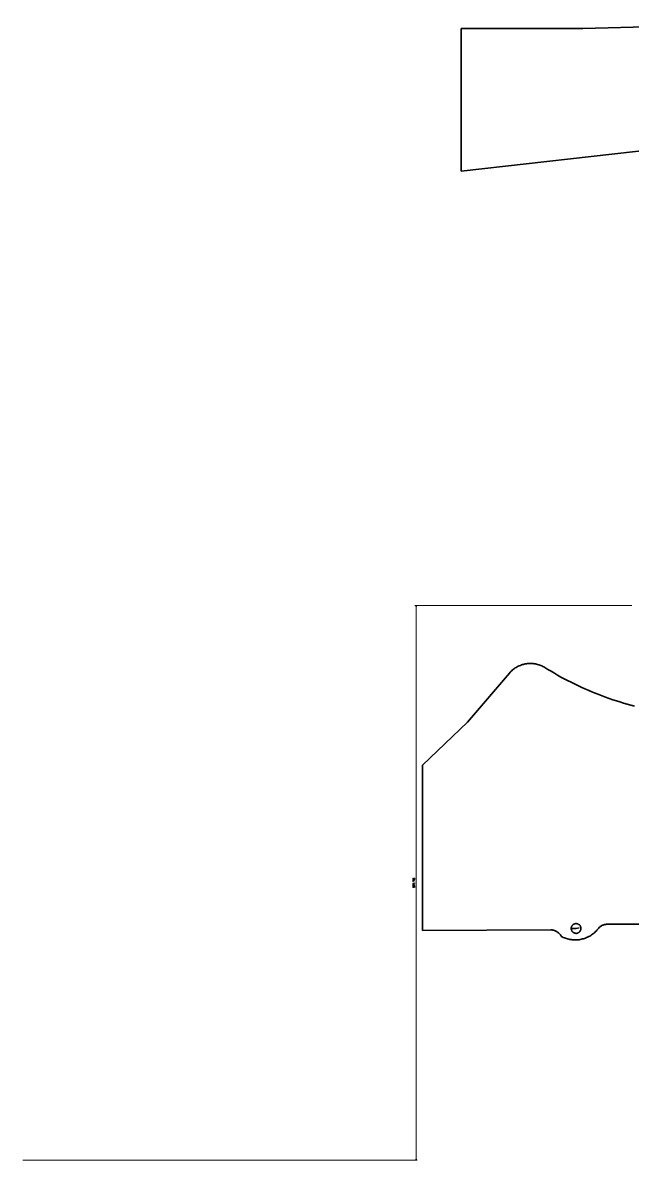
# Model space of a CAD drawing. Extents: x -1214 to 1704, y -782 to 1264.
# Drawn here: x -1214 to -148, y -782 to 1210 of the extents above; entities that cross this region are included whole.
import ezdxf

# ---------------------------------------------------------------- set-up
doc = ezdxf.new("R2010")
doc.units = 0

msp = doc.modelspace()

# ---------------------------------------------------------------- linework, layer by layer
at = {"color": 4, "lineweight": 35}
for p, q in [((-234.6, 1200.3), (-447.3, 1200.3)), ((-447.3, 1200.3), (-447.3, 950.3)), ((141.8, 1210.3), (-234.6, 1200.3)), ((-447.3, 950.3), (-105.9, 989)), ((-352.6, 80.4), (-354.2, 79.3)), ((-350.9, 81.4), (-352.6, 80.4)), ((-349.2, 82.4), (-350.9, 81.4)), ((-347.4, 83.3), (-349.2, 82.4)), ((-345.6, 84.2), (-347.4, 83.3)), ((-343.8, 84.9), (-345.6, 84.2)), ((-341.9, 85.6), (-343.8, 84.9)), ((-340, 86.2), (-341.9, 85.6)), ((-338.1, 86.7), (-340, 86.2)), ((-337.1, 87), (-338.1, 86.7)), ((-335.2, 87.4), (-337.1, 87)), ((-333.2, 87.7), (-335.2, 87.4)), ((-331.2, 88), (-333.2, 87.7)), ((-329.3, 88.2), (-331.2, 88)), ((-327.3, 88.2), (-329.3, 88.2)), ((-325.3, 88.3), (-327.3, 88.2)), ((-323.3, 88.2), (-325.3, 88.3)), ((-321.3, 88), (-323.3, 88.2)), ((-319.4, 87.8), (-321.3, 88)), ((-317.4, 87.5), (-319.4, 87.8)), ((-315.5, 87.1), (-317.4, 87.5)), ((-313.5, 86.6), (-315.5, 87.1)), ((-311.6, 86), (-313.5, 86.6)), ((-309.8, 85.4), (-311.6, 86)), ((-307.9, 84.7), (-309.8, 85.4)), ((-306.1, 83.9), (-307.9, 84.7)), ((-304.3, 83.1), (-306.1, 83.9)), ((-302.6, 82.1), (-304.3, 83.1)), ((-300.8, 81.1), (-302.6, 82.1)), ((-295.6, 77.9), (-300.8, 81.1)), ((-363, 71.2), (-436.2, -14.3)), ((-361.6, 72.7), (-363, 71.2)), ((-363, 71.2), (-363, 71.2)), ((-360.3, 74.1), (-361.6, 72.7)), ((-358.8, 75.5), (-360.3, 74.1)), ((-357.3, 76.8), (-358.8, 75.5)), ((-355.8, 78.1), (-357.3, 76.8)), ((-354.2, 79.3), (-355.8, 78.1)), ((-290, 74.5), (-295.6, 77.9)), ((-284.3, 71.1), (-290, 74.5)), ((-278.5, 67.8), (-284.3, 71.1)), ((-272.7, 64.5), (-278.5, 67.8)), ((-266.9, 61.4), (-272.7, 64.5)), ((-261, 58.3), (-266.9, 61.4)), ((-255.1, 55.3), (-261, 58.3)), ((-249.1, 52.3), (-255.1, 55.3)), ((-243.2, 49.4), (-249.1, 52.3)), ((-237.2, 46.6), (-243.2, 49.4)), ((-231.1, 43.9), (-237.2, 46.6)), ((-225, 41.2), (-231.1, 43.9)), ((-218.9, 38.6), (-225, 41.2)), ((-212.8, 36.1), (-218.9, 38.6)), ((-206.6, 33.7), (-212.8, 36.1)), ((-200.9, 31.5), (-206.6, 33.7)), ((-194.7, 29.2), (-200.9, 31.5)), ((-188.4, 27), (-194.7, 29.2)), ((-182.1, 24.8), (-188.4, 27)), ((-175.8, 22.8), (-182.1, 24.8)), ((-169.5, 20.8), (-175.8, 22.8)), ((-163.2, 18.8), (-169.5, 20.8)), ((-156.8, 17), (-163.2, 18.8)), ((-150.4, 15.2), (-156.8, 17)), ((-144, 13.5), (-150.4, 15.2)), ((-436.2, -14.3), (-515.3, -89.7)), ((-515.3, -89.7), (-515.3, -379.7)), ((-515.3, -379.7), (-290.6, -378.3)), ((-290.6, -378.3), (-289.3, -378.4)), ((-289.3, -378.4), (-288, -378.5)), ((-254.8, -375.1), (-254.6, -374.2)), ((-254.8, -375.9), (-254.8, -375.1)), ((-253.8, -375.9), (-254.8, -375.9)), ((-254.8, -376.5), (-254.8, -375.9)), ((-254.8, -375.9), (-253.8, -375.9)), ((-254.7, -377.3), (-254.8, -376.5)), ((-254.5, -378.1), (-254.7, -377.3)), ((-254.6, -374.2), (-254.4, -373.4)), ((-254.2, -378.9), (-254.5, -378.1)), ((-254.4, -373.4), (-254.2, -372.7)), ((-254.2, -372.7), (-253.8, -371.9)), ((-253.8, -371.9), (-253.4, -371.2)), ((-246.3, -375.9), (-253.8, -375.9)), ((-253.4, -371.2), (-252.9, -370.5)), ((-252.9, -370.5), (-252.4, -369.9)), ((-252.4, -369.9), (-251.8, -369.4)), ((-251.8, -369.4), (-251.1, -368.9)), ((-251.1, -368.9), (-250.4, -368.4)), ((-250.4, -368.4), (-249.7, -368.1)), ((-249.7, -368.1), (-248.9, -367.8)), ((-248.9, -367.8), (-248.1, -367.6)), ((-248.1, -367.6), (-247.3, -367.4)), ((-247.3, -367.4), (-246.5, -367.4)), ((-246.5, -367.4), (-245.6, -367.4)), ((-241, -375), (-246.3, -375.9)), ((-245.6, -367.4), (-244.8, -367.5)), ((-244.8, -367.5), (-244, -367.7)), ((-244, -367.7), (-243.2, -368)), ((-243.2, -368), (-242.5, -368.3)), ((-242.5, -368.3), (-241.8, -368.7)), ((-241.8, -368.7), (-241.1, -369.2)), ((-241.1, -369.2), (-240.5, -369.7)), ((-240.5, -369.7), (-239.9, -370.3)), ((-239.9, -370.3), (-239.4, -370.9)), ((-239.4, -370.9), (-238.9, -371.6)), ((-238.9, -371.6), (-238.5, -372.4)), ((-238.5, -372.4), (-238.2, -373.1)), ((-238.1, -378), (-238.3, -378.8)), ((-238.2, -373.1), (-238, -373.9)), ((-237.9, -377.2), (-238.1, -378)), ((-238, -373.9), (-237.9, -374.7)), ((-237.9, -374.7), (-237.8, -375.6)), ((-237.8, -376.4), (-237.9, -377.2)), ((-237.8, -375.6), (-237.8, -376.4)), ((-209.9, -379.1), (-208.6, -377.5)), ((-208.6, -377.5), (-208, -376.9)), ((-208, -376.9), (-207.3, -375.9)), ((-207.3, -375.9), (-206.6, -375)), ((-206.6, -375), (-205.8, -374.1)), ((-205.8, -374.1), (-204.9, -373.3)), ((-204.9, -373.3), (-203.9, -372.5)), ((-203.9, -372.5), (-203, -371.8)), ((-203, -371.8), (-202, -371.2)), ((-202, -371.2), (-201.2, -370.8)), ((-201.2, -370.8), (-200.1, -370.2)), ((-200.1, -370.2), (-199, -369.8)), ((-199, -369.8), (-197.9, -369.4)), ((-197.9, -369.4), (-196.7, -369.1)), ((-196.7, -369.1), (-195.5, -368.8)), ((-195.5, -368.8), (-194.3, -368.7)), ((-194.3, -368.7), (-193.1, -368.6)), ((-193.1, -368.6), (-191.9, -368.6)), ((-191.9, -368.6), (-191, -368.6)), ((-191, -368.6), (199.1, -368.2)), ((-288, -378.5), (-286.7, -378.7)), ((-286.7, -378.7), (-285.5, -379)), ((-285.5, -379), (-284.3, -379.4)), ((-284.3, -379.4), (-283, -379.8)), ((-283, -379.8), (-281.9, -380.4)), ((-281.9, -380.4), (-280.7, -380.9)), ((-280.7, -380.9), (-279.6, -381.6)), ((-279.6, -381.6), (-279.1, -381.9)), ((-279.1, -381.9), (-278, -382.7)), ((-278, -382.7), (-277, -383.5)), ((-277, -383.5), (-276.1, -384.4)), ((-276.1, -384.4), (-275.2, -385.3)), ((-275.2, -385.3), (-274.4, -386.3)), ((-274.4, -386.3), (-273.6, -387.3)), ((-273.6, -387.3), (-272.9, -388.4)), ((-272.9, -388.4), (-272.2, -389.5)), ((-272.2, -389.5), (-272.2, -389.7)), ((-272.2, -389.7), (-270.4, -390.6)), ((-270.4, -390.6), (-268.6, -391.5)), ((-268.6, -391.5), (-266.7, -392.3)), ((-266.7, -392.3), (-264.8, -393)), ((-264.8, -393), (-262.9, -393.6)), ((-262.9, -393.6), (-261, -394.2)), ((-261, -394.2), (-259, -394.7)), ((-259, -394.7), (-257, -395.1)), ((-257, -395.1), (-255, -395.4)), ((-255, -395.4), (-253, -395.7)), ((-253.9, -379.7), (-254.2, -378.9)), ((-253.5, -380.4), (-253.9, -379.7)), ((-253, -381.1), (-253.5, -380.4)), ((-252.5, -381.7), (-253, -381.1)), ((-253, -395.7), (-251, -395.9)), ((-251.9, -382.3), (-252.5, -381.7)), ((-251.2, -382.8), (-251.9, -382.3)), ((-250.6, -383.2), (-251.2, -382.8)), ((-251, -395.9), (-249, -395.9)), ((-249.8, -383.6), (-250.6, -383.2)), ((-249.1, -383.9), (-249.8, -383.6)), ((-248.3, -384.1), (-249.1, -383.9)), ((-249, -395.9), (-247, -396)), ((-247.5, -384.3), (-248.3, -384.1)), ((-246.6, -384.4), (-247.5, -384.3)), ((-247, -396), (-245, -395.9)), ((-245.8, -384.4), (-246.6, -384.4)), ((-245, -384.3), (-245.8, -384.4)), ((-244.2, -384.1), (-245, -384.3)), ((-245, -395.9), (-243, -395.7)), ((-243.4, -383.9), (-244.2, -384.1)), ((-242.6, -383.6), (-243.4, -383.9)), ((-243, -395.7), (-240.9, -395.5)), ((-241.9, -383.2), (-242.6, -383.6)), ((-241.2, -382.7), (-241.9, -383.2)), ((-240.6, -382.2), (-241.2, -382.7)), ((-240.9, -395.5), (-239, -395.2)), ((-240, -381.6), (-240.6, -382.2)), ((-239.5, -381), (-240, -381.6)), ((-239, -380.3), (-239.5, -381)), ((-238.6, -379.6), (-239, -380.3)), ((-239, -395.2), (-237, -394.8)), ((-238.3, -378.8), (-238.6, -379.6)), ((-237, -394.8), (-235, -394.3)), ((-235, -394.3), (-233.5, -393.9)), ((-233.5, -393.9), (-231.6, -393.3)), ((-231.6, -393.3), (-229.7, -392.6)), ((-229.7, -392.6), (-227.8, -391.9)), ((-227.8, -391.9), (-226, -391.1)), ((-226, -391.1), (-224.2, -390.2)), ((-224.2, -390.2), (-222.4, -389.2)), ((-222.4, -389.2), (-220.7, -388.1)), ((-220.7, -388.1), (-219, -387)), ((-219, -387), (-217.3, -385.9)), ((-217.3, -385.9), (-215.7, -384.6)), ((-215.7, -384.6), (-214.2, -383.3)), ((-214.2, -383.3), (-212.7, -382)), ((-212.7, -382), (-211.3, -380.5)), ((-211.3, -380.5), (-209.9, -379.1))]:
    msp.add_line(p, q, dxfattribs=at)
at = {"color": 5, "lineweight": 13}
for p, q in [((-148.5, 190), (-528.3, 190)), ((-526.3, -781.8), (-526.3, 190)), ((-1214.5, -781.8), (-524.3, -781.8))]:
    msp.add_line(p, q, dxfattribs=at)
for points in [[(-525.8, 188), (-526.3, 190), (-526.8, 188)], [(-531.3, -287.6), (-531.8, -288.1), (-531.8, -289.9), (-531.3, -290.4), (-529, -290.4), (-528.5, -289.9), (-528.5, -288.1), (-529, -287.6), (-530, -287.6), (-530.5, -288.1), (-530.5, -289.9), (-530, -290.4)], [(-531, -293.8), (-531.8, -293.8), (-531.8, -291.1), (-531, -291.1), (-529.8, -292.3), (-528.5, -292.3)], [(-531.8, -296.5), (-528.5, -296.5)], [(-531.3, -297.2), (-531.8, -296.5)], [(-531, -300.7), (-531.8, -300.7), (-531.8, -297.9), (-531, -297.9), (-529.8, -299.2), (-528.5, -299.2)], [(-529.3, -294.8), (-528.8, -294.8)], [(-528.5, -297.2), (-528.5, -295.7)], [(-530.5, -301.4), (-530, -301.9), (-530, -303.6), (-530.5, -304.1), (-531.3, -304.1), (-531.8, -303.6), (-531.8, -301.9), (-531.3, -301.4), (-529, -301.4), (-528.5, -301.9), (-528.5, -303.6), (-529, -304.1)], [(-526.8, -779.8), (-526.3, -781.8), (-525.8, -779.8)]]:
    msp.add_lwpolyline(points, dxfattribs=at)
msp.add_lwpolyline([(-529.3, -295), (-529.3, -294.5), (-528.8, -294.5), (-528.8, -295)], close=True, dxfattribs=at)

doc.saveas('drawing.dxf')
